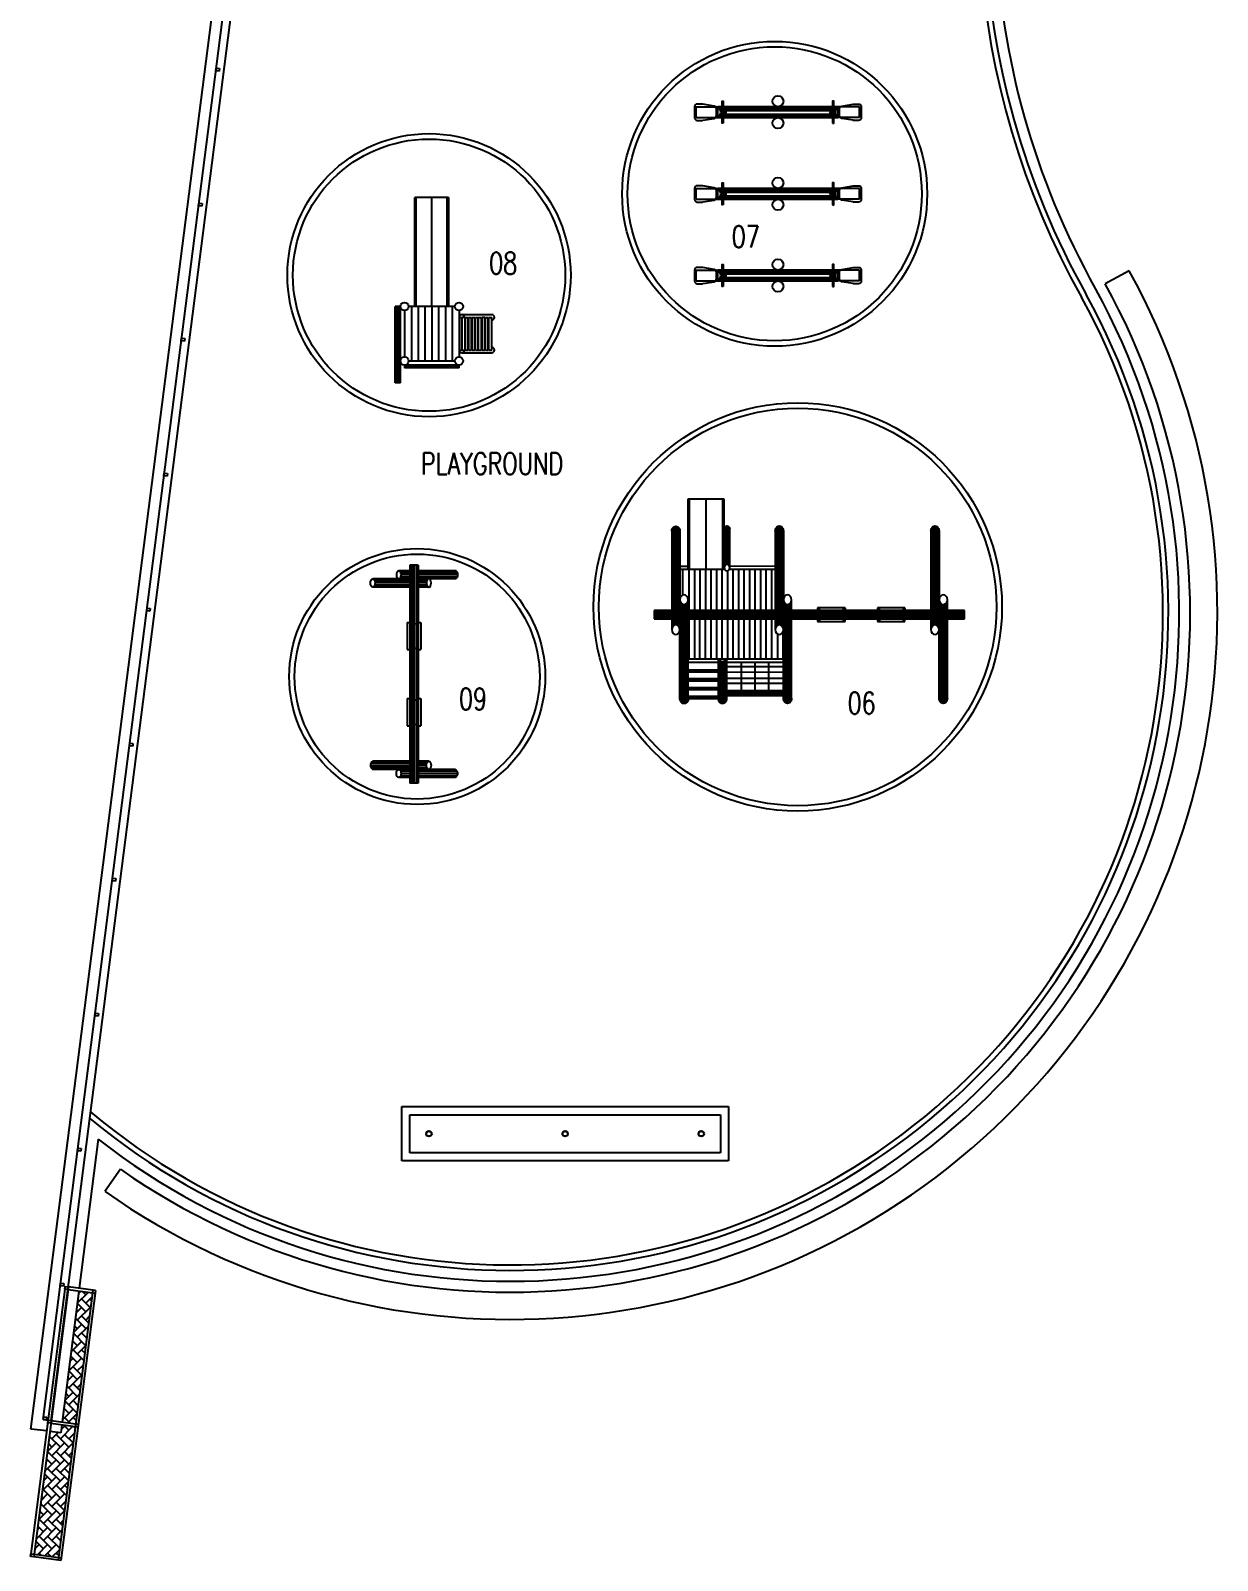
# Model space of a CAD drawing. Header units: inches. Extents: x 462047 to 462370, y 9198028 to 9198209.
# Drawn here: x 462132.43 to 462154.22, y 9198128.26 to 9198156.36 of the extents above; entities that cross this region are included whole.
import ezdxf
from ezdxf.enums import TextEntityAlignment as Align

# ---------------------------------------------------------------- set-up
doc = ezdxf.new("R2010")
doc.units = ezdxf.units.IN
doc.header["$MEASUREMENT"] = 0
doc.layers.add('I-ARQ', color=8, linetype='Continuous')
doc.layers.add('I-NORMO_ARQ', color=8, linetype='Continuous')
doc.styles.add('ROMANS', font='romans.shx', dxfattribs={"width": 0.75, "height": 0.1})

# ---------------------------------------------------------------- blocks, each defined once
blk = doc.blocks.new('MARACANAÚ')
at = {"layer": 'I-ARQ'}
for p, q in [((543221.229, 9574069.861), (543221.471, 9574069.423)), ((543227.621, 9574066.839), (543227.47, 9574066.839)), ((543227.47, 9574066.839), (543227.47, 9574061.14)), ((543227.48, 9574066.839), (543227.48, 9574061.14)), ((543227.5, 9574066.839), (543227.5, 9574061.14)), ((543227.53, 9574066.839), (543227.53, 9574061.14)), ((543227.561, 9574061.14), (543227.561, 9574066.839)), ((543227.591, 9574061.14), (543227.591, 9574066.839)), ((543227.611, 9574061.14), (543227.611, 9574066.839)), ((543227.621, 9574061.14), (543227.621, 9574066.839)), ((543227.47, 9574066.524), (543227.272, 9574066.524)), ((543227.315, 9574066.514), (543227.47, 9574066.514)), ((543227.343, 9574066.494), (543227.47, 9574066.494)), ((543227.352, 9574066.481), (543227.352, 9574066.482)), ((543227.359, 9574066.464), (543227.47, 9574066.464)), ((543227.359, 9574066.435), (543227.471, 9574066.435)), ((543229.087, 9574066.524), (543227.621, 9574066.524)), ((543227.621, 9574066.514), (543229.133, 9574066.514)), ((543227.621, 9574066.494), (543229.159, 9574066.494)), ((543227.621, 9574066.464), (543229.174, 9574066.464)), ((543227.621, 9574066.434), (543229.174, 9574066.434)), ((543225.917, 9574066.312), (543227.47, 9574066.313)), ((543225.917, 9574066.282), (543227.47, 9574066.283)), ((543225.933, 9574066.342), (543227.47, 9574066.343)), ((543225.934, 9574066.252), (543227.47, 9574066.253)), ((543225.96, 9574066.362), (543227.47, 9574066.363)), ((543225.96, 9574066.232), (543227.47, 9574066.233)), ((543225.999, 9574066.372), (543227.47, 9574066.373)), ((543226.005, 9574066.222), (543227.47, 9574066.223)), ((543227.47, 9574066.374), (543227.272, 9574066.374)), ((543227.317, 9574066.384), (543227.47, 9574066.384)), ((543227.344, 9574066.404), (543227.47, 9574066.404)), ((543227.621, 9574066.404), (543229.157, 9574066.404)), ((543227.621, 9574066.384), (543229.13, 9574066.384)), ((543229.095, 9574066.374), (543227.621, 9574066.374)), ((543227.621, 9574066.373), (543227.82, 9574066.373)), ((543227.621, 9574066.363), (543227.776, 9574066.363)), ((543227.621, 9574066.343), (543227.749, 9574066.343)), ((543227.621, 9574066.313), (543227.733, 9574066.313)), ((543227.621, 9574066.283), (543227.733, 9574066.283)), ((543227.621, 9574066.253), (543227.749, 9574066.253)), ((543227.621, 9574066.233), (543227.776, 9574066.233)), ((543227.621, 9574066.223), (543227.82, 9574066.223)), ((543227.419, 9574065.746), (543227.47, 9574065.746)), ((543227.419, 9574065.746), (543227.419, 9574065.241)), ((543227.437, 9574065.735), (543227.47, 9574065.735)), ((543227.437, 9574065.71), (543227.437, 9574065.735)), ((543227.437, 9574065.71), (543227.47, 9574065.71)), ((543227.672, 9574065.746), (543227.621, 9574065.746)), ((543227.621, 9574065.735), (543227.654, 9574065.735)), ((543227.621, 9574065.71), (543227.654, 9574065.71)), ((543227.654, 9574065.71), (543227.654, 9574065.735)), ((543227.672, 9574065.241), (543227.672, 9574065.746)), ((543227.419, 9574065.241), (543227.47, 9574065.241)), ((543227.47, 9574065.276), (543227.437, 9574065.276)), ((543227.437, 9574065.276), (543227.437, 9574065.251)), ((543227.47, 9574065.251), (543227.437, 9574065.251)), ((543227.621, 9574065.276), (543227.654, 9574065.276)), ((543227.621, 9574065.251), (543227.654, 9574065.251)), ((543227.621, 9574065.241), (543227.672, 9574065.241)), ((543227.654, 9574065.276), (543227.654, 9574065.251)), ((543218.216, 9574064.913), (543218.216, 9574064.559)), ((543218.416, 9574064.913), (543218.216, 9574064.913)), ((543218.416, 9574064.913), (543218.416, 9574064.559)), ((543219.716, 9574064.913), (543219.716, 9574064.559)), ((543219.916, 9574064.913), (543219.716, 9574064.913)), ((543219.916, 9574064.913), (543219.916, 9574064.559)), ((543221.216, 9574064.913), (543221.216, 9574064.559)), ((543221.416, 9574064.913), (543221.216, 9574064.913)), ((543221.416, 9574064.913), (543221.416, 9574064.559)), ((543218.216, 9574064.559), (543218.216, 9574064.512)), ((543218.416, 9574064.513), (543218.216, 9574064.513)), ((543218.216, 9574064.513), (543218.216, 9574064.437)), ((543218.221, 9574064.437), (543218.221, 9574064.507)), ((543218.229, 9574064.437), (543218.229, 9574064.499)), ((543218.247, 9574064.437), (543218.247, 9574064.484)), ((543218.282, 9574064.437), (543218.282, 9574064.467)), ((543218.35, 9574064.437), (543218.35, 9574064.467)), ((543218.385, 9574064.437), (543218.385, 9574064.484)), ((543218.404, 9574064.437), (543218.404, 9574064.499)), ((543218.412, 9574064.437), (543218.412, 9574064.507)), ((543218.416, 9574064.559), (543218.416, 9574064.512)), ((543218.416, 9574064.437), (543218.416, 9574064.513)), ((543219.716, 9574064.559), (543219.716, 9574064.512)), ((543219.916, 9574064.513), (543219.716, 9574064.513)), ((543219.716, 9574064.513), (543219.716, 9574064.437)), ((543219.721, 9574064.437), (543219.721, 9574064.507)), ((543219.729, 9574064.437), (543219.729, 9574064.499)), ((543219.747, 9574064.437), (543219.747, 9574064.484)), ((543219.782, 9574064.437), (543219.782, 9574064.467)), ((543219.85, 9574064.437), (543219.85, 9574064.467)), ((543219.885, 9574064.437), (543219.885, 9574064.484)), ((543219.904, 9574064.437), (543219.904, 9574064.499)), ((543219.912, 9574064.437), (543219.912, 9574064.507)), ((543219.916, 9574064.559), (543219.916, 9574064.512)), ((543219.916, 9574064.437), (543219.916, 9574064.513)), ((543221.216, 9574064.559), (543221.216, 9574064.512)), ((543221.416, 9574064.513), (543221.216, 9574064.513)), ((543221.216, 9574064.513), (543221.216, 9574064.437)), ((543221.221, 9574064.437), (543221.221, 9574064.507)), ((543221.229, 9574064.437), (543221.229, 9574064.499)), ((543221.247, 9574064.437), (543221.247, 9574064.484)), ((543221.282, 9574064.437), (543221.282, 9574064.467)), ((543221.35, 9574064.437), (543221.35, 9574064.467)), ((543221.385, 9574064.437), (543221.385, 9574064.484)), ((543221.404, 9574064.437), (543221.404, 9574064.499)), ((543221.412, 9574064.437), (543221.412, 9574064.507)), ((543221.416, 9574064.559), (543221.416, 9574064.512)), ((543221.416, 9574064.437), (543221.416, 9574064.513)), ((543227.419, 9574064.646), (543227.47, 9574064.646)), ((543227.419, 9574064.646), (543227.419, 9574064.141)), ((543227.437, 9574064.635), (543227.47, 9574064.635)), ((543227.437, 9574064.61), (543227.437, 9574064.635)), ((543227.437, 9574064.61), (543227.47, 9574064.61)), ((543227.672, 9574064.646), (543227.621, 9574064.646)), ((543227.621, 9574064.635), (543227.654, 9574064.635)), ((543227.621, 9574064.61), (543227.654, 9574064.61)), ((543227.654, 9574064.61), (543227.654, 9574064.635)), ((543227.672, 9574064.141), (543227.672, 9574064.646)), ((543218.216, 9574064.417), (543218.216, 9574062.408)), ((543218.221, 9574062.408), (543218.221, 9574064.417)), ((543218.229, 9574062.408), (543218.229, 9574064.417)), ((543218.247, 9574062.408), (543218.247, 9574064.417)), ((543218.282, 9574062.408), (543218.282, 9574064.417)), ((543218.35, 9574062.408), (543218.35, 9574064.417)), ((543218.385, 9574062.408), (543218.385, 9574064.417)), ((543218.404, 9574062.408), (543218.404, 9574064.417)), ((543218.412, 9574062.408), (543218.412, 9574064.417)), ((543218.416, 9574062.408), (543218.416, 9574064.417)), ((543219.716, 9574064.417), (543219.716, 9574062.408)), ((543219.721, 9574062.408), (543219.721, 9574064.417)), ((543219.729, 9574062.408), (543219.729, 9574064.417)), ((543219.747, 9574062.408), (543219.747, 9574064.417)), ((543219.782, 9574062.408), (543219.782, 9574064.417)), ((543219.85, 9574062.408), (543219.85, 9574064.417)), ((543219.885, 9574062.408), (543219.885, 9574064.417)), ((543219.904, 9574062.408), (543219.904, 9574064.417)), ((543219.912, 9574062.408), (543219.912, 9574064.417)), ((543219.916, 9574062.408), (543219.916, 9574064.417)), ((543221.216, 9574064.417), (543221.216, 9574062.408)), ((543221.221, 9574062.408), (543221.221, 9574064.417)), ((543221.229, 9574062.408), (543221.229, 9574064.417)), ((543221.247, 9574062.408), (543221.247, 9574064.417)), ((543221.282, 9574062.408), (543221.282, 9574064.417)), ((543221.35, 9574062.408), (543221.35, 9574064.417)), ((543221.385, 9574062.408), (543221.385, 9574064.417)), ((543221.404, 9574062.408), (543221.404, 9574064.417)), ((543221.412, 9574062.408), (543221.412, 9574064.417)), ((543221.416, 9574062.408), (543221.416, 9574064.417)), ((543227.47, 9574064.176), (543227.437, 9574064.176)), ((543227.437, 9574064.176), (543227.437, 9574064.151)), ((543227.621, 9574064.176), (543227.654, 9574064.176)), ((543227.654, 9574064.176), (543227.654, 9574064.151)), ((543227.419, 9574064.141), (543227.47, 9574064.141)), ((543227.47, 9574064.151), (543227.437, 9574064.151)), ((543227.621, 9574064.151), (543227.654, 9574064.151)), ((543227.621, 9574064.141), (543227.672, 9574064.141)), ((543227.47, 9574063.664), (543227.273, 9574063.664)), ((543227.317, 9574063.654), (543227.47, 9574063.654)), ((543227.344, 9574063.634), (543227.47, 9574063.634)), ((543227.36, 9574063.604), (543227.47, 9574063.604)), ((543229.087, 9574063.664), (543227.621, 9574063.664)), ((543227.621, 9574063.654), (543229.132, 9574063.654)), ((543227.621, 9574063.634), (543229.159, 9574063.634)), ((543227.621, 9574063.604), (543229.174, 9574063.604)), ((543225.917, 9574063.453), (543227.47, 9574063.454)), ((543225.917, 9574063.424), (543227.47, 9574063.424)), ((543225.933, 9574063.483), (543227.47, 9574063.484)), ((543225.934, 9574063.394), (543227.47, 9574063.394)), ((543225.96, 9574063.503), (543227.47, 9574063.504)), ((543225.96, 9574063.374), (543227.47, 9574063.374)), ((543225.999, 9574063.513), (543227.47, 9574063.514)), ((543226.005, 9574063.364), (543227.47, 9574063.364)), ((543226.657, 9574063.364), (543226.658, 9574062.528)), ((543226.715, 9574063.364), (543226.716, 9574062.519)), ((543227.47, 9574063.514), (543227.272, 9574063.514)), ((543227.317, 9574063.524), (543227.47, 9574063.524)), ((543227.344, 9574063.544), (543227.47, 9574063.544)), ((543227.36, 9574063.574), (543227.47, 9574063.574)), ((543227.621, 9574063.574), (543229.174, 9574063.574)), ((543227.621, 9574063.544), (543229.157, 9574063.544)), ((543227.621, 9574063.524), (543229.13, 9574063.524)), ((543227.621, 9574063.514), (543227.82, 9574063.514)), ((543229.095, 9574063.514), (543227.621, 9574063.514)), ((543227.621, 9574063.504), (543227.771, 9574063.504)), ((543227.621, 9574063.484), (543227.745, 9574063.484)), ((543227.621, 9574063.454), (543227.728, 9574063.454)), ((543227.621, 9574063.424), (543227.729, 9574063.424)), ((543227.621, 9574063.394), (543227.745, 9574063.394)), ((543227.621, 9574063.374), (543227.771, 9574063.374)), ((543227.621, 9574063.364), (543227.824, 9574063.364)), ((543227.621, 9574063.364), (543227.82, 9574063.364)), ((543227.863, 9574063.505), (543228.363, 9574063.505)), ((543227.899, 9574063.404), (543228.363, 9574063.404)), ((543228.363, 9574063.514), (543228.364, 9574061.765)), ((543228.421, 9574063.515), (543228.422, 9574062.47)), ((543228.502, 9574063.514), (543228.503, 9574062.47)), ((543228.604, 9574063.514), (543228.605, 9574062.47)), ((543228.72, 9574063.516), (543228.72, 9574062.471)), ((543228.811, 9574063.516), (543228.812, 9574062.471)), ((543228.936, 9574062.47), (543228.936, 9574063.514)), ((543228.946, 9574062.47), (543228.946, 9574063.514)), ((543228.966, 9574062.47), (543228.966, 9574063.514)), ((543228.985, 9574063.514), (543228.985, 9574062.47)), ((543229.006, 9574063.514), (543229.006, 9574062.47)), ((543229.026, 9574063.514), (543229.026, 9574062.47)), ((543229.036, 9574063.514), (543229.036, 9574062.47)), ((543226.716, 9574063.293), (543227.471, 9574063.293)), ((543226.716, 9574063.192), (543227.471, 9574063.192)), ((543226.716, 9574063.091), (543227.471, 9574063.091)), ((543227.622, 9574063.293), (543228.364, 9574063.293)), ((543227.622, 9574063.192), (543228.364, 9574063.192)), ((543227.622, 9574063.091), (543228.364, 9574063.091)), ((543228.426, 9574063.243), (543228.94, 9574063.243)), ((543226.716, 9574062.99), (543227.471, 9574062.99)), ((543226.716, 9574062.889), (543227.471, 9574062.889)), ((543226.716, 9574062.788), (543227.471, 9574062.788)), ((543227.622, 9574062.99), (543228.364, 9574062.99)), ((543227.622, 9574062.889), (543228.364, 9574062.889)), ((543227.622, 9574062.788), (543228.364, 9574062.788)), ((543228.422, 9574062.987), (543228.936, 9574062.987)), ((543226.625, 9574062.493), (543225.918, 9574062.493)), ((543226.639, 9574062.513), (543225.933, 9574062.513)), ((543226.655, 9574062.523), (543225.949, 9574062.523)), ((543226.68, 9574062.528), (543225.975, 9574062.528)), ((543226.716, 9574062.687), (543227.471, 9574062.687)), ((543226.716, 9574062.586), (543227.471, 9574062.586)), ((543226.74, 9574062.486), (543227.471, 9574062.485)), ((543227.622, 9574062.687), (543228.364, 9574062.687)), ((543227.622, 9574062.586), (543228.364, 9574062.586)), ((543227.622, 9574062.485), (543228.364, 9574062.485)), ((543228.42, 9574062.736), (543228.934, 9574062.736)), ((543236.58, 9574056.506), (543236.58, 9574062.506)), ((543236.58, 9574062.506), (543237.58, 9574062.506)), ((543237.58, 9574062.506), (543237.58, 9574056.506)), ((543218.216, 9574062.388), (543218.216, 9574062.313)), ((543218.216, 9574062.267), (543218.216, 9574062.313)), ((543218.416, 9574062.313), (543218.216, 9574062.313)), ((543218.216, 9574061.913), (543218.216, 9574062.267)), ((543218.221, 9574062.319), (543218.221, 9574062.388)), ((543218.229, 9574062.327), (543218.229, 9574062.388)), ((543218.247, 9574062.342), (543218.247, 9574062.388)), ((543218.282, 9574062.358), (543218.282, 9574062.388)), ((543218.35, 9574062.358), (543218.35, 9574062.388)), ((543218.385, 9574062.342), (543218.385, 9574062.388)), ((543218.404, 9574062.327), (543218.404, 9574062.388)), ((543218.412, 9574062.319), (543218.412, 9574062.388)), ((543218.416, 9574062.313), (543218.416, 9574062.388)), ((543218.416, 9574062.267), (543218.416, 9574062.313)), ((543218.416, 9574061.913), (543218.416, 9574062.267)), ((543219.716, 9574062.388), (543219.716, 9574062.313)), ((543219.716, 9574062.267), (543219.716, 9574062.313)), ((543219.916, 9574062.313), (543219.716, 9574062.313)), ((543219.716, 9574061.913), (543219.716, 9574062.267)), ((543219.721, 9574062.319), (543219.721, 9574062.388)), ((543219.729, 9574062.327), (543219.729, 9574062.388)), ((543219.747, 9574062.342), (543219.747, 9574062.388)), ((543219.782, 9574062.358), (543219.782, 9574062.388)), ((543219.85, 9574062.358), (543219.85, 9574062.388)), ((543219.885, 9574062.342), (543219.885, 9574062.388)), ((543219.904, 9574062.327), (543219.904, 9574062.388)), ((543219.912, 9574062.319), (543219.912, 9574062.388)), ((543219.916, 9574062.313), (543219.916, 9574062.388)), ((543219.916, 9574062.267), (543219.916, 9574062.313)), ((543219.916, 9574061.913), (543219.916, 9574062.267)), ((543221.216, 9574062.388), (543221.216, 9574062.313)), ((543221.216, 9574062.267), (543221.216, 9574062.313)), ((543221.416, 9574062.313), (543221.216, 9574062.313)), ((543221.216, 9574061.913), (543221.216, 9574062.267)), ((543221.221, 9574062.319), (543221.221, 9574062.388)), ((543221.229, 9574062.327), (543221.229, 9574062.388)), ((543221.247, 9574062.342), (543221.247, 9574062.388)), ((543221.282, 9574062.358), (543221.282, 9574062.388)), ((543221.35, 9574062.358), (543221.35, 9574062.388)), ((543221.385, 9574062.342), (543221.385, 9574062.388)), ((543221.404, 9574062.327), (543221.404, 9574062.388)), ((543221.412, 9574062.319), (543221.412, 9574062.388)), ((543221.416, 9574062.313), (543221.416, 9574062.388)), ((543221.416, 9574062.267), (543221.416, 9574062.313)), ((543221.416, 9574061.913), (543221.416, 9574062.267)), ((543225.416, 9574061.764), (543225.416, 9574062.42)), ((543225.416, 9574062.42), (543226.716, 9574062.42)), ((543225.416, 9574062.395), (543226.716, 9574062.395)), ((543225.918, 9574062.463), (543226.625, 9574062.463)), ((543225.933, 9574062.443), (543226.639, 9574062.443)), ((543225.949, 9574062.433), (543226.656, 9574062.433)), ((543225.975, 9574062.428), (543226.683, 9574062.428)), ((543226.626, 9574062.395), (543226.626, 9574062.42)), ((543226.658, 9574062.42), (543226.658, 9574062.428)), ((543226.716, 9574062.437), (543226.716, 9574061.764)), ((543226.716, 9574062.384), (543227.471, 9574062.384)), ((543226.716, 9574062.283), (543227.471, 9574062.283)), ((543227.622, 9574062.384), (543228.364, 9574062.384)), ((543227.622, 9574062.283), (543228.364, 9574062.283)), ((543228.364, 9574062.47), (543229.088, 9574062.469)), ((543228.364, 9574062.459), (543229.138, 9574062.459)), ((543228.364, 9574062.329), (543228.557, 9574062.329)), ((543228.364, 9574062.319), (543228.557, 9574062.319)), ((543228.389, 9574062.439), (543229.162, 9574062.44)), ((543228.389, 9574062.349), (543228.557, 9574062.349)), ((543228.404, 9574062.409), (543229.177, 9574062.41)), ((543228.404, 9574062.379), (543228.557, 9574062.379)), ((543228.422, 9574062.319), (543228.422, 9574061.765)), ((543228.557, 9574062.409), (543228.603, 9574062.409)), ((543228.557, 9574061.683), (543228.557, 9574062.409)), ((543228.562, 9574061.683), (543228.562, 9574062.409)), ((543228.572, 9574061.683), (543228.572, 9574062.409)), ((543228.588, 9574062.409), (543228.588, 9574061.683)), ((543228.598, 9574062.409), (543228.598, 9574061.683)), ((543228.603, 9574062.409), (543228.603, 9574061.683)), ((543228.603, 9574062.379), (543228.719, 9574062.379)), ((543228.603, 9574062.349), (543228.719, 9574062.349)), ((543228.603, 9574062.329), (543228.719, 9574062.329)), ((543228.603, 9574062.319), (543228.719, 9574062.319)), ((543228.719, 9574062.409), (543228.766, 9574062.409)), ((543228.719, 9574061.683), (543228.719, 9574062.409)), ((543228.724, 9574061.683), (543228.724, 9574062.409)), ((543228.734, 9574061.683), (543228.734, 9574062.409)), ((543228.751, 9574062.409), (543228.751, 9574061.683)), ((543228.761, 9574062.409), (543228.761, 9574061.683)), ((543228.766, 9574062.409), (543228.766, 9574061.683)), ((543228.766, 9574062.379), (543228.882, 9574062.379)), ((543228.766, 9574062.349), (543228.882, 9574062.349)), ((543228.766, 9574062.329), (543228.882, 9574062.329)), ((543228.766, 9574062.319), (543228.882, 9574062.319)), ((543228.882, 9574062.409), (543228.928, 9574062.409)), ((543228.882, 9574061.683), (543228.882, 9574062.409)), ((543228.887, 9574061.683), (543228.887, 9574062.409)), ((543228.897, 9574061.683), (543228.897, 9574062.409)), ((543228.913, 9574062.409), (543228.913, 9574061.683)), ((543228.923, 9574062.409), (543228.923, 9574061.683)), ((543228.928, 9574062.409), (543228.928, 9574061.683)), ((543228.928, 9574062.379), (543229.045, 9574062.379)), ((543228.928, 9574062.349), (543229.045, 9574062.349)), ((543228.928, 9574062.329), (543229.045, 9574062.329)), ((543228.928, 9574062.319), (543229.045, 9574062.319)), ((543229.045, 9574061.683), (543229.045, 9574062.409)), ((543229.045, 9574062.409), (543229.091, 9574062.409)), ((543229.05, 9574061.683), (543229.05, 9574062.409)), ((543229.06, 9574061.683), (543229.06, 9574062.409)), ((543229.076, 9574062.409), (543229.076, 9574061.683)), ((543229.086, 9574062.409), (543229.086, 9574061.683)), ((543229.091, 9574062.409), (543229.091, 9574061.683)), ((543229.091, 9574062.379), (543229.173, 9574062.379)), ((543229.091, 9574062.349), (543229.158, 9574062.349)), ((543229.091, 9574062.329), (543229.133, 9574062.329)), ((543229.091, 9574062.319), (543229.095, 9574062.319)), ((543236.73, 9574056.656), (543236.73, 9574062.356)), ((543236.73, 9574062.356), (543237.43, 9574062.356)), ((543237.43, 9574062.356), (543237.43, 9574056.656)), ((543218.416, 9574061.913), (543218.216, 9574061.913)), ((543219.916, 9574061.913), (543219.716, 9574061.913)), ((543221.416, 9574061.913), (543221.216, 9574061.913)), ((543225.416, 9574062.092), (543226.716, 9574062.092)), ((543226.716, 9574062.182), (543227.471, 9574062.182)), ((543226.716, 9574062.081), (543227.471, 9574062.081)), ((543226.716, 9574061.981), (543227.471, 9574061.981)), ((543227.622, 9574062.182), (543228.364, 9574062.182)), ((543228.364, 9574062.081), (543227.622, 9574062.081)), ((543228.364, 9574061.981), (543227.622, 9574061.981)), ((543226.716, 9574061.789), (543225.416, 9574061.789)), ((543226.716, 9574061.764), (543225.416, 9574061.764)), ((543226.626, 9574061.789), (543226.626, 9574061.764)), ((543226.658, 9574061.764), (543226.658, 9574061.614)), ((543226.716, 9574061.88), (543227.471, 9574061.88)), ((543226.716, 9574061.779), (543227.471, 9574061.779)), ((543226.716, 9574061.764), (543226.716, 9574061.614)), ((543226.716, 9574061.663), (543227.189, 9574061.663)), ((543227.471, 9574061.764), (543227.273, 9574061.764)), ((543227.317, 9574061.754), (543227.471, 9574061.754)), ((543227.344, 9574061.734), (543227.471, 9574061.734)), ((543227.344, 9574061.644), (543227.471, 9574061.644)), ((543227.36, 9574061.704), (543227.471, 9574061.704)), ((543227.36, 9574061.674), (543227.471, 9574061.674)), ((543227.622, 9574061.88), (543228.364, 9574061.88)), ((543227.622, 9574061.779), (543228.364, 9574061.779)), ((543228.557, 9574061.765), (543227.622, 9574061.764)), ((543227.622, 9574061.754), (543228.557, 9574061.755)), ((543227.622, 9574061.734), (543228.557, 9574061.735)), ((543227.622, 9574061.704), (543228.557, 9574061.705)), ((543227.622, 9574061.675), (543229.176, 9574061.675)), ((543227.622, 9574061.645), (543229.161, 9574061.645)), ((543228.603, 9574061.683), (543228.557, 9574061.683)), ((543228.719, 9574061.765), (543228.603, 9574061.765)), ((543228.603, 9574061.755), (543228.719, 9574061.755)), ((543228.603, 9574061.735), (543228.719, 9574061.735)), ((543228.603, 9574061.705), (543228.719, 9574061.705)), ((543228.766, 9574061.683), (543228.719, 9574061.683)), ((543228.882, 9574061.765), (543228.766, 9574061.765)), ((543228.766, 9574061.755), (543228.882, 9574061.755)), ((543228.766, 9574061.735), (543228.882, 9574061.735)), ((543228.766, 9574061.705), (543228.882, 9574061.705)), ((543228.928, 9574061.683), (543228.882, 9574061.683)), ((543229.045, 9574061.765), (543228.928, 9574061.765)), ((543228.928, 9574061.755), (543229.045, 9574061.755)), ((543228.928, 9574061.735), (543229.045, 9574061.735)), ((543228.928, 9574061.705), (543229.045, 9574061.705)), ((543229.091, 9574061.683), (543229.045, 9574061.683)), ((543229.091, 9574061.755), (543229.138, 9574061.755)), ((543229.091, 9574061.735), (543229.162, 9574061.735)), ((543229.091, 9574061.705), (543229.177, 9574061.705)), ((543225.939, 9574061.554), (543227.47, 9574061.554)), ((543225.939, 9574061.524), (543227.47, 9574061.524)), ((543225.955, 9574061.584), (543227.47, 9574061.584)), ((543225.955, 9574061.494), (543227.47, 9574061.494)), ((543225.982, 9574061.604), (543227.47, 9574061.604)), ((543225.982, 9574061.474), (543227.47, 9574061.474)), ((543226.012, 9574061.614), (543227.471, 9574061.614)), ((543226.012, 9574061.464), (543227.471, 9574061.464)), ((543227.471, 9574061.614), (543227.272, 9574061.614)), ((543227.317, 9574061.624), (543227.471, 9574061.624)), ((543227.622, 9574061.625), (543229.137, 9574061.625)), ((543229.105, 9574061.615), (543227.622, 9574061.614)), ((543227.622, 9574061.614), (543227.821, 9574061.614)), ((543227.622, 9574061.604), (543227.776, 9574061.604)), ((543227.622, 9574061.584), (543227.749, 9574061.584)), ((543227.622, 9574061.554), (543227.733, 9574061.554)), ((543227.622, 9574061.524), (543227.733, 9574061.524)), ((543227.622, 9574061.494), (543227.749, 9574061.494)), ((543227.622, 9574061.474), (543227.776, 9574061.474)), ((543227.622, 9574061.464), (543227.821, 9574061.464)), ((543227.47, 9574061.14), (543227.621, 9574061.14)), ((543222.035, 9574057.608), (543222.035, 9574058.158)), ((543222.685, 9574058.158), (543222.085, 9574058.158)), ((543222.085, 9574058.108), (543222.085, 9574058.158)), ((543222.685, 9574058.108), (543222.085, 9574058.108)), ((543222.685, 9574058.096), (543222.085, 9574058.096)), ((543222.085, 9574058.046), (543222.085, 9574058.096)), ((543222.685, 9574058.046), (543222.085, 9574058.046)), ((543222.685, 9574058.033), (543222.085, 9574058.033)), ((543222.085, 9574058.033), (543222.085, 9574057.983)), ((543222.685, 9574057.983), (543222.085, 9574057.983)), ((543222.135, 9574058.096), (543222.135, 9574058.108)), ((543222.135, 9574058.033), (543222.135, 9574058.046)), ((543222.135, 9574057.968), (543222.135, 9574057.983)), ((543222.635, 9574058.096), (543222.635, 9574058.108)), ((543222.635, 9574058.033), (543222.635, 9574058.046)), ((543222.635, 9574057.968), (543222.635, 9574057.983)), ((543222.685, 9574058.108), (543222.685, 9574058.158)), ((543222.685, 9574058.046), (543222.685, 9574058.096)), ((543222.685, 9574057.998), (543222.685, 9574058.033)), ((543222.685, 9574057.983), (543222.685, 9574057.998)), ((543222.735, 9574057.608), (543222.735, 9574058.158)), ((543222.685, 9574057.968), (543222.085, 9574057.968)), ((543222.085, 9574057.918), (543222.085, 9574057.968)), ((543222.685, 9574057.918), (543222.085, 9574057.918)), ((543222.685, 9574057.908), (543222.085, 9574057.908)), ((543222.085, 9574057.858), (543222.085, 9574057.908)), ((543222.685, 9574057.858), (543222.085, 9574057.858)), ((543222.685, 9574057.848), (543222.085, 9574057.848)), ((543222.085, 9574057.798), (543222.085, 9574057.848)), ((543222.685, 9574057.798), (543222.085, 9574057.798)), ((543222.685, 9574057.788), (543222.085, 9574057.788)), ((543222.085, 9574057.738), (543222.085, 9574057.788)), ((543222.685, 9574057.738), (543222.085, 9574057.738)), ((543222.685, 9574057.728), (543222.085, 9574057.728)), ((543222.085, 9574057.678), (543222.085, 9574057.728)), ((543222.135, 9574057.908), (543222.135, 9574057.918)), ((543222.135, 9574057.848), (543222.135, 9574057.858)), ((543222.135, 9574057.788), (543222.135, 9574057.798)), ((543222.135, 9574057.728), (543222.135, 9574057.738)), ((543222.635, 9574057.908), (543222.635, 9574057.918)), ((543222.635, 9574057.848), (543222.635, 9574057.858)), ((543222.635, 9574057.788), (543222.635, 9574057.798)), ((543222.635, 9574057.728), (543222.635, 9574057.738)), ((543222.685, 9574057.918), (543222.685, 9574057.968)), ((543222.685, 9574057.868), (543222.685, 9574057.908)), ((543222.685, 9574057.858), (543222.685, 9574057.868)), ((543222.685, 9574057.803), (543222.685, 9574057.848)), ((543222.685, 9574057.798), (543222.685, 9574057.803)), ((543222.685, 9574057.738), (543222.685, 9574057.788)), ((543222.685, 9574057.678), (543222.685, 9574057.728)), ((543221.885, 9574057.483), (543221.885, 9574056.633)), ((543221.885, 9574057.433), (543222.885, 9574057.433)), ((543221.96, 9574057.558), (543222.81, 9574057.558)), ((543222.685, 9574057.678), (543222.085, 9574057.678)), ((543222.685, 9574057.668), (543222.085, 9574057.668)), ((543222.085, 9574057.648), (543222.085, 9574057.668)), ((543222.085, 9574057.648), (543222.085, 9574057.618)), ((543222.685, 9574057.618), (543222.085, 9574057.618)), ((543222.685, 9574057.608), (543222.085, 9574057.608)), ((543222.085, 9574057.558), (543222.085, 9574057.608)), ((543222.135, 9574057.668), (543222.135, 9574057.678)), ((543222.635, 9574057.678), (543222.635, 9574057.668)), ((543222.685, 9574057.618), (543222.685, 9574057.668)), ((543222.685, 9574057.558), (543222.685, 9574057.608)), ((543222.885, 9574056.633), (543222.885, 9574057.483)), ((543223.01, 9574057.558), (543222.96, 9574057.558)), ((543222.96, 9574057.558), (543222.96, 9574056.558)), ((543222.964, 9574056.558), (543222.964, 9574057.558)), ((543222.968, 9574056.558), (543222.968, 9574057.558)), ((543222.976, 9574056.558), (543222.976, 9574057.558)), ((543222.985, 9574056.558), (543222.985, 9574057.558)), ((543222.995, 9574056.558), (543222.995, 9574057.558)), ((543223.003, 9574056.558), (543223.003, 9574057.558)), ((543223.007, 9574056.558), (543223.007, 9574057.558)), ((543223.01, 9574057.558), (543223.01, 9574056.558)), ((543226.738, 9574057.493), (543226.738, 9574056.806)), ((543226.743, 9574057.505), (543226.743, 9574056.806)), ((543226.753, 9574057.515), (543226.753, 9574056.806)), ((543226.773, 9574057.525), (543226.773, 9574056.806)), ((543226.809, 9574057.532), (543226.809, 9574056.806)), ((543226.853, 9574057.526), (543226.853, 9574056.806)), ((543226.873, 9574057.516), (543226.873, 9574056.806)), ((543226.883, 9574057.507), (543226.883, 9574056.806)), ((543226.888, 9574057.498), (543226.888, 9574056.806)), ((543230.388, 9574057.488), (543230.388, 9574056.806)), ((543230.393, 9574057.496), (543230.393, 9574056.806)), ((543230.403, 9574057.507), (543230.403, 9574056.806)), ((543230.423, 9574057.522), (543230.423, 9574056.806)), ((543230.465, 9574057.531), (543230.465, 9574056.806)), ((543230.503, 9574057.521), (543230.503, 9574056.806)), ((543230.523, 9574057.507), (543230.523, 9574056.806)), ((543230.533, 9574057.496), (543230.533, 9574056.806)), ((543230.538, 9574057.488), (543230.538, 9574056.806)), ((543219.885, 9574057.358), (543219.885, 9574057.368)), ((543221.885, 9574057.368), (543219.885, 9574057.368)), ((543219.885, 9574057.358), (543219.885, 9574056.758)), ((543221.885, 9574057.343), (543219.885, 9574057.343)), ((543221.885, 9574057.308), (543222.885, 9574057.308)), ((543221.885, 9574057.183), (543222.885, 9574057.183)), ((543221.885, 9574057.058), (543219.885, 9574057.058)), ((543221.885, 9574057.058), (543222.885, 9574057.058)), ((543221.885, 9574056.933), (543222.885, 9574056.933)), ((543226.893, 9574056.988), (543226.893, 9574056.806)), ((543226.903, 9574056.978), (543226.903, 9574056.806)), ((543226.923, 9574056.967), (543226.923, 9574056.806)), ((543226.962, 9574056.96), (543226.962, 9574056.806)), ((543227.003, 9574056.967), (543227.003, 9574056.806)), ((543227.023, 9574056.977), (543227.023, 9574056.806)), ((543227.033, 9574056.988), (543227.033, 9574056.806)), ((543227.038, 9574057.006), (543227.038, 9574056.806)), ((543227.688, 9574056.806), (543227.688, 9574056.856)), ((543227.688, 9574056.856), (543228.188, 9574056.856)), ((543228.188, 9574056.806), (543228.188, 9574056.856)), ((543229.088, 9574056.806), (543229.088, 9574056.856)), ((543229.088, 9574056.856), (543229.588, 9574056.856)), ((543229.588, 9574056.806), (543229.588, 9574056.856)), ((543230.238, 9574057.003), (543230.238, 9574056.806)), ((543230.243, 9574056.988), (543230.243, 9574056.806)), ((543230.253, 9574056.978), (543230.253, 9574056.806)), ((543230.273, 9574056.967), (543230.273, 9574056.806)), ((543230.311, 9574056.96), (543230.311, 9574056.806)), ((543230.353, 9574056.967), (543230.353, 9574056.806)), ((543230.373, 9574056.978), (543230.373, 9574056.806)), ((543230.383, 9574056.988), (543230.383, 9574056.806)), ((543221.885, 9574056.773), (543219.885, 9574056.773)), ((543219.885, 9574056.758), (543219.885, 9574056.748)), ((543221.885, 9574056.748), (543219.885, 9574056.748)), ((543221.885, 9574056.808), (543222.885, 9574056.808)), ((543221.885, 9574056.683), (543222.885, 9574056.683)), ((543226.638, 9574056.806), (543226.638, 9574056.656)), ((543226.638, 9574056.806), (543230.638, 9574056.806)), ((543226.638, 9574056.801), (543230.638, 9574056.801)), ((543226.638, 9574056.791), (543230.638, 9574056.791)), ((543226.638, 9574056.771), (543230.638, 9574056.771)), ((543226.638, 9574056.727), (543230.638, 9574056.727)), ((543226.638, 9574056.691), (543230.638, 9574056.691)), ((543226.638, 9574056.671), (543230.638, 9574056.671)), ((543226.638, 9574056.661), (543230.638, 9574056.661)), ((543226.638, 9574056.656), (543230.638, 9574056.656)), ((543226.738, 9574056.656), (543226.738, 9574056.451)), ((543226.743, 9574056.656), (543226.743, 9574056.466)), ((543226.753, 9574056.656), (543226.753, 9574056.476)), ((543226.773, 9574056.656), (543226.773, 9574056.487)), ((543226.81, 9574056.656), (543226.81, 9574056.493)), ((543226.852, 9574056.656), (543226.852, 9574056.487)), ((543226.872, 9574056.656), (543226.872, 9574056.477)), ((543226.882, 9574056.656), (543226.882, 9574056.467)), ((543226.888, 9574056.656), (543226.888, 9574055.977)), ((543226.893, 9574056.656), (543226.893, 9574055.989)), ((543226.903, 9574056.656), (543226.903, 9574055.999)), ((543226.923, 9574056.656), (543226.923, 9574056.01)), ((543226.958, 9574056.656), (543226.958, 9574056.017)), ((543227.003, 9574056.656), (543227.003, 9574056.011)), ((543227.023, 9574056.656), (543227.023, 9574056)), ((543227.033, 9574056.656), (543227.033, 9574055.99)), ((543227.038, 9574056.656), (543227.038, 9574055.975)), ((543227.688, 9574056.606), (543227.688, 9574056.656)), ((543227.688, 9574056.606), (543228.188, 9574056.606)), ((543228.188, 9574056.606), (543228.188, 9574056.656)), ((543229.088, 9574056.606), (543229.088, 9574056.656)), ((543229.088, 9574056.606), (543229.588, 9574056.606)), ((543229.588, 9574056.606), (543229.588, 9574056.656)), ((543230.238, 9574056.656), (543230.238, 9574055.974)), ((543230.243, 9574056.656), (543230.243, 9574055.967)), ((543230.253, 9574056.656), (543230.253, 9574055.956)), ((543230.273, 9574056.656), (543230.273, 9574055.941)), ((543230.315, 9574056.656), (543230.315, 9574055.931)), ((543230.353, 9574056.656), (543230.353, 9574055.941)), ((543230.373, 9574056.656), (543230.373, 9574055.955)), ((543230.383, 9574056.656), (543230.383, 9574055.967)), ((543230.388, 9574056.656), (543230.388, 9574055.974)), ((543230.393, 9574056.656), (543230.393, 9574056.466)), ((543230.403, 9574056.656), (543230.403, 9574056.476)), ((543230.423, 9574056.656), (543230.423, 9574056.487)), ((543230.464, 9574056.656), (543230.464, 9574056.493)), ((543230.503, 9574056.656), (543230.503, 9574056.487)), ((543230.523, 9574056.656), (543230.523, 9574056.476)), ((543230.533, 9574056.656), (543230.533, 9574056.466)), ((543230.538, 9574056.656), (543230.538, 9574056.451)), ((543230.638, 9574056.806), (543230.638, 9574056.656)), ((543237.43, 9574056.656), (543236.73, 9574056.656)), ((543221.885, 9574056.483), (543221.885, 9574056.383)), ((543223.285, 9574056.483), (543221.885, 9574056.483)), ((543223.285, 9574056.479), (543221.885, 9574056.479)), ((543223.285, 9574056.473), (543221.885, 9574056.473)), ((543223.285, 9574056.466), (543221.885, 9574056.466)), ((543223.285, 9574056.458), (543221.885, 9574056.458)), ((543223.285, 9574056.449), (543221.885, 9574056.449)), ((543223.285, 9574056.433), (543221.885, 9574056.433)), ((543223.285, 9574056.418), (543221.885, 9574056.418)), ((543223.285, 9574056.409), (543221.885, 9574056.409)), ((543223.285, 9574056.401), (543221.885, 9574056.401)), ((543223.285, 9574056.394), (543221.885, 9574056.394)), ((543223.285, 9574056.388), (543221.885, 9574056.388)), ((543223.285, 9574056.383), (543221.885, 9574056.383)), ((543221.96, 9574056.558), (543222.81, 9574056.558)), ((543222.96, 9574056.558), (543223.01, 9574056.558)), ((543223.285, 9574056.483), (543223.285, 9574056.383)), ((543230.464, 9574056.408), (543230.464, 9574056.408)), ((543237.58, 9574056.506), (543236.58, 9574056.506)), ((543242.349, 9574050.072), (543208.37, 9574054.42)), ((543242.503, 9574049.699), (543208.325, 9574054.073)), ((543242.33, 9574049.923), (543208.35, 9574054.271)), ((543217.507, 9574053.099), (543217.515, 9574053.159)), ((543217.557, 9574053.093), (543217.507, 9574053.099)), ((543217.515, 9574053.159), (543217.564, 9574053.153)), ((543217.564, 9574053.153), (543217.557, 9574053.093)), ((543219.987, 9574052.782), (543219.994, 9574052.842)), ((543220.036, 9574052.776), (543219.987, 9574052.782)), ((543219.994, 9574052.842), (543220.044, 9574052.835)), ((543220.044, 9574052.835), (543220.036, 9574052.776)), ((543222.467, 9574052.465), (543222.474, 9574052.524)), ((543222.516, 9574052.458), (543222.467, 9574052.465)), ((543222.474, 9574052.524), (543222.524, 9574052.518)), ((543222.524, 9574052.518), (543222.516, 9574052.458)), ((543224.946, 9574052.147), (543224.954, 9574052.207)), ((543224.996, 9574052.141), (543224.946, 9574052.147)), ((543224.954, 9574052.207), (543225.004, 9574052.201)), ((543225.004, 9574052.201), (543224.996, 9574052.141)), ((543227.426, 9574051.83), (543227.434, 9574051.89)), ((543227.476, 9574051.824), (543227.426, 9574051.83)), ((543227.434, 9574051.89), (543227.483, 9574051.883)), ((543227.483, 9574051.883), (543227.476, 9574051.824)), ((543229.906, 9574051.513), (543229.914, 9574051.572)), ((543229.914, 9574051.572), (543229.963, 9574051.566)), ((543229.963, 9574051.566), (543229.956, 9574051.506)), ((543229.956, 9574051.506), (543229.906, 9574051.513)), ((543232.386, 9574051.196), (543232.393, 9574051.255)), ((543232.393, 9574051.255), (543232.443, 9574051.249)), ((543232.443, 9574051.249), (543232.435, 9574051.189)), ((543237.733, 9574051.345), (543238.143, 9574051.058)), ((543232.435, 9574051.189), (543232.386, 9574051.196)), ((543234.865, 9574050.878), (543234.873, 9574050.938)), ((543234.915, 9574050.872), (543234.865, 9574050.878)), ((543234.873, 9574050.938), (543234.923, 9574050.931)), ((543234.923, 9574050.931), (543234.915, 9574050.872)), ((543237.181, 9574050.935), (543239.919, 9574050.584)), ((543239.957, 9574050.882), (543239.894, 9574050.386)), ((543239.943, 9574050.38), (543240.007, 9574050.876)), ((543239.951, 9574050.832), (543244.91, 9574050.198)), ((543239.957, 9574050.882), (543244.917, 9574050.247)), ((543239.977, 9574050.645), (543240.037, 9574050.705)), ((543240.193, 9574050.55), (543239.991, 9574050.752)), ((543240, 9574050.824), (543240.002, 9574050.826)), ((543240.193, 9574050.705), (543240.082, 9574050.816)), ((543240.115, 9574050.783), (543240.14, 9574050.808)), ((543240.115, 9574050.627), (543240.278, 9574050.791)), ((543240.192, 9574050.549), (543240.348, 9574050.705)), ((543240.504, 9574050.55), (543240.27, 9574050.783)), ((543240.426, 9574050.627), (543240.554, 9574050.755)), ((543240.504, 9574050.705), (543240.439, 9574050.77)), ((543240.468, 9574050.514), (543240.659, 9574050.705)), ((543240.815, 9574050.55), (543240.618, 9574050.747)), ((543240.737, 9574050.627), (543240.83, 9574050.72)), ((543240.744, 9574050.479), (543240.968, 9574050.702)), ((543240.815, 9574050.705), (543240.796, 9574050.724)), ((543241.126, 9574050.55), (543240.974, 9574050.701)), ((543241.048, 9574050.627), (543241.105, 9574050.685)), ((543237.345, 9574050.561), (543237.353, 9574050.62)), ((543237.395, 9574050.555), (543237.345, 9574050.561)), ((543237.353, 9574050.62), (543237.402, 9574050.614)), ((543237.402, 9574050.614), (543237.395, 9574050.555)), ((543239.969, 9574050.578), (543242.374, 9574050.27)), ((543240.015, 9574050.572), (543239.973, 9574050.614)), ((543240.371, 9574050.527), (543240.27, 9574050.627)), ((543240.33, 9574050.532), (543240.348, 9574050.55)), ((543240.728, 9574050.481), (543240.582, 9574050.627)), ((543240.606, 9574050.497), (543240.659, 9574050.55)), ((543240.882, 9574050.461), (543240.971, 9574050.55)), ((543241.085, 9574050.435), (543240.893, 9574050.627)), ((543240.907, 9574050.458), (543240.893, 9574050.472)), ((543241.048, 9574050.472), (543241.243, 9574050.667)), ((543241.158, 9574050.426), (543241.282, 9574050.55)), ((543241.437, 9574050.394), (543241.204, 9574050.627)), ((543241.263, 9574050.412), (543241.204, 9574050.472)), ((543241.437, 9574050.55), (543241.331, 9574050.656)), ((543241.359, 9574050.627), (543241.381, 9574050.649)), ((543241.359, 9574050.472), (543241.519, 9574050.632)), ((543241.434, 9574050.391), (543241.593, 9574050.55)), ((543241.748, 9574050.394), (543241.515, 9574050.627)), ((543241.62, 9574050.367), (543241.515, 9574050.472)), ((543241.572, 9574050.373), (543241.593, 9574050.394)), ((543241.671, 9574050.472), (543241.795, 9574050.596)), ((543241.748, 9574050.55), (543241.688, 9574050.61)), ((543241.71, 9574050.355), (543241.904, 9574050.55)), ((543241.977, 9574050.321), (543241.826, 9574050.472)), ((543241.847, 9574050.338), (543241.904, 9574050.394)), ((543242.059, 9574050.394), (543241.866, 9574050.587)), ((543241.982, 9574050.472), (543242.071, 9574050.561)), ((543241.985, 9574050.32), (543242.209, 9574050.543)), ((543242.059, 9574050.55), (543242.045, 9574050.565)), ((543242.123, 9574050.302), (543242.215, 9574050.394)), ((543242.334, 9574050.275), (543242.137, 9574050.472)), ((543242.371, 9574050.394), (543242.223, 9574050.542)), ((543242.293, 9574050.472), (543242.347, 9574050.526)), ((543242.293, 9574050.316), (543242.393, 9574050.416)), ((543242.349, 9574050.072), (543242.412, 9574050.565)), ((543242.398, 9574050.066), (543242.462, 9574050.562)), ((543242.428, 9574050.296), (543242.526, 9574050.394)), ((543242.682, 9574050.239), (543242.45, 9574050.47)), ((543242.451, 9574050.474), (543242.485, 9574050.508)), ((543242.682, 9574050.394), (543242.58, 9574050.496)), ((543242.604, 9574050.472), (543242.623, 9574050.491)), ((543242.604, 9574050.316), (543242.76, 9574050.473)), ((543242.604, 9574050.161), (543242.837, 9574050.394)), ((543242.993, 9574050.239), (543242.759, 9574050.472)), ((543242.915, 9574050.316), (543243.036, 9574050.438)), ((543242.915, 9574050.161), (543243.148, 9574050.394)), ((543242.993, 9574050.394), (543242.937, 9574050.45)), ((543243.304, 9574050.239), (543243.115, 9574050.428)), ((543243.226, 9574050.316), (543243.312, 9574050.402)), ((543243.304, 9574050.394), (543243.293, 9574050.405)), ((543239.825, 9574050.244), (543239.833, 9574050.303)), ((543239.875, 9574050.237), (543239.825, 9574050.244)), ((543239.833, 9574050.303), (543239.882, 9574050.297)), ((543239.882, 9574050.297), (543239.875, 9574050.237)), ((543239.886, 9574050.327), (543244.846, 9574049.692)), ((543239.894, 9574050.386), (543244.853, 9574049.751)), ((543242.155, 9574050.298), (543242.137, 9574050.316)), ((543242.424, 9574050.264), (543242.572, 9574050.245)), ((543242.512, 9574050.253), (543242.448, 9574050.316)), ((543242.572, 9574050.245), (543242.547, 9574050.047)), ((543242.682, 9574050.083), (543242.566, 9574050.198)), ((543242.634, 9574050.035), (543242.837, 9574050.239)), ((543242.993, 9574050.083), (543242.759, 9574050.316)), ((543242.922, 9574049.999), (543242.759, 9574050.161)), ((543242.915, 9574050.005), (543243.148, 9574050.239)), ((543243.304, 9574050.083), (543243.071, 9574050.316)), ((543243.278, 9574049.953), (543243.071, 9574050.161)), ((543243.226, 9574050.161), (543243.45, 9574050.385)), ((543243.226, 9574050.005), (543243.46, 9574050.239)), ((543243.615, 9574050.083), (543243.382, 9574050.316)), ((543243.615, 9574049.927), (543243.382, 9574050.161)), ((543243.615, 9574050.239), (543243.472, 9574050.382)), ((543243.537, 9574050.316), (543243.588, 9574050.367)), ((543243.537, 9574050.161), (543243.726, 9574050.349)), ((543243.537, 9574050.005), (543243.771, 9574050.239)), ((543243.926, 9574050.083), (543243.693, 9574050.316)), ((543243.926, 9574049.927), (543243.693, 9574050.161)), ((543243.926, 9574050.239), (543243.829, 9574050.336)), ((543243.848, 9574050.316), (543243.864, 9574050.332)), ((543243.848, 9574050.161), (543244.002, 9574050.314)), ((543243.848, 9574050.005), (543244.082, 9574050.239)), ((543244.237, 9574049.927), (543244.004, 9574050.161)), ((543244.237, 9574050.083), (543244.007, 9574050.313)), ((543244.16, 9574050.161), (543244.278, 9574050.279)), ((543244.16, 9574050.005), (543244.393, 9574050.239)), ((543244.237, 9574050.239), (543244.185, 9574050.291)), ((543244.548, 9574049.927), (543244.315, 9574050.161)), ((543244.548, 9574050.083), (543244.364, 9574050.268)), ((543244.471, 9574050.161), (543244.553, 9574050.243)), ((543244.471, 9574050.005), (543244.691, 9574050.226)), ((543244.548, 9574050.239), (543244.542, 9574050.245)), ((543244.829, 9574049.958), (543244.626, 9574050.161)), ((543244.847, 9574050.096), (543244.72, 9574050.222)), ((543244.782, 9574050.161), (543244.829, 9574050.208)), ((543244.804, 9574049.758), (543244.867, 9574050.254)), ((543244.917, 9574050.247), (543244.853, 9574049.751)), ((543242.28, 9574049.929), (543242.288, 9574049.989)), ((543242.33, 9574049.923), (543242.28, 9574049.929)), ((543242.288, 9574049.989), (543242.337, 9574049.983)), ((543242.33, 9574049.923), (543242.349, 9574050.072)), ((543242.337, 9574049.983), (543242.33, 9574049.923)), ((543242.539, 9574049.987), (543242.503, 9574049.699)), ((543242.565, 9574050.044), (543242.549, 9574050.06)), ((543242.772, 9574050.018), (543242.837, 9574050.083)), ((543243.048, 9574049.982), (543243.148, 9574050.083)), ((543243.1, 9574049.976), (543243.071, 9574050.005)), ((543243.324, 9574049.947), (543243.46, 9574050.083)), ((543243.457, 9574049.93), (543243.382, 9574050.005)), ((543243.6, 9574049.912), (543243.771, 9574050.083)), ((543243.814, 9574049.884), (543243.693, 9574050.005)), ((543243.737, 9574049.894), (543243.771, 9574049.927)), ((543243.875, 9574049.877), (543244.082, 9574050.083)), ((543244.17, 9574049.839), (543244.004, 9574050.005)), ((543244.013, 9574049.859), (543244.082, 9574049.927)), ((543244.16, 9574049.85), (543244.393, 9574050.083)), ((543244.289, 9574049.824), (543244.393, 9574049.927)), ((543244.527, 9574049.793), (543244.315, 9574050.005)), ((543244.349, 9574049.816), (543244.315, 9574049.85)), ((543244.471, 9574049.85), (543244.704, 9574050.083)), ((543244.565, 9574049.788), (543244.704, 9574049.927)), ((543244.812, 9574049.82), (543244.626, 9574050.005)), ((543244.706, 9574049.77), (543244.626, 9574049.85)), ((543244.782, 9574050.005), (543244.843, 9574050.067)), ((543244.782, 9574049.85), (543244.82, 9574049.888)), ((543244.703, 9574049.771), (543244.704, 9574049.772))]:
    blk.add_line(p, q, dxfattribs=at)
for points in [[(543218.416, 9574064.943, -0.414214), (543218.466, 9574064.893), (543218.466, 9574064.8, -0.04366), (543218.465, 9574064.792), (543218.429, 9574064.584, -0.36397), (543218.379, 9574064.543), (543218.253, 9574064.543, -0.36397), (543218.203, 9574064.584), (543218.167, 9574064.792, -0.043662), (543218.166, 9574064.8), (543218.166, 9574064.893, -0.414213), (543218.216, 9574064.943)], [(543219.916, 9574064.943, -0.414214), (543219.966, 9574064.893), (543219.966, 9574064.8, -0.04366), (543219.965, 9574064.792), (543219.929, 9574064.584, -0.36397), (543219.879, 9574064.543), (543219.753, 9574064.543, -0.36397), (543219.703, 9574064.584), (543219.667, 9574064.792, -0.043662), (543219.666, 9574064.8), (543219.666, 9574064.893, -0.414213), (543219.716, 9574064.943)], [(543221.416, 9574064.943, -0.414214), (543221.466, 9574064.893), (543221.466, 9574064.8, -0.04366), (543221.465, 9574064.792), (543221.429, 9574064.584, -0.36397), (543221.379, 9574064.543), (543221.253, 9574064.543, -0.36397), (543221.203, 9574064.584), (543221.167, 9574064.792, -0.043662), (543221.166, 9574064.8), (543221.166, 9574064.893, -0.414213), (543221.216, 9574064.943)], [(543218.416, 9574061.883, 0.414214), (543218.466, 9574061.933), (543218.466, 9574062.025, 0.04366), (543218.465, 9574062.034), (543218.429, 9574062.241, 0.36397), (543218.379, 9574062.283), (543218.253, 9574062.283, 0.36397), (543218.203, 9574062.241), (543218.167, 9574062.034, 0.043662), (543218.166, 9574062.025), (543218.166, 9574061.933, 0.414213), (543218.216, 9574061.883)], [(543219.916, 9574061.883, 0.414214), (543219.966, 9574061.933), (543219.966, 9574062.025, 0.04366), (543219.965, 9574062.034), (543219.929, 9574062.241, 0.36397), (543219.879, 9574062.283), (543219.753, 9574062.283, 0.36397), (543219.703, 9574062.241), (543219.667, 9574062.034, 0.043662), (543219.666, 9574062.025), (543219.666, 9574061.933, 0.414213), (543219.716, 9574061.883)], [(543221.416, 9574061.883, 0.414214), (543221.466, 9574061.933), (543221.466, 9574062.025, 0.04366), (543221.465, 9574062.034), (543221.429, 9574062.241, 0.36397), (543221.379, 9574062.283), (543221.253, 9574062.283, 0.36397), (543221.203, 9574062.241), (543221.167, 9574062.034, 0.043662), (543221.166, 9574062.025), (543221.166, 9574061.933, 0.414213), (543221.216, 9574061.883)]]:
    blk.add_lwpolyline(points, format="xyb", close=True, dxfattribs=at)
for points in [[(543218.516, 9574064.417), (543218.516, 9574064.437), (543218.116, 9574064.437), (543218.116, 9574064.417)], [(543220.016, 9574064.417), (543220.016, 9574064.437), (543219.616, 9574064.437), (543219.616, 9574064.417)], [(543221.516, 9574064.417), (543221.516, 9574064.437), (543221.116, 9574064.437), (543221.116, 9574064.417)], [(543218.516, 9574062.408), (543218.516, 9574062.388), (543218.116, 9574062.388), (543218.116, 9574062.408)], [(543220.016, 9574062.408), (543220.016, 9574062.388), (543219.616, 9574062.388), (543219.616, 9574062.408)], [(543221.516, 9574062.408), (543221.516, 9574062.388), (543221.116, 9574062.388), (543221.116, 9574062.408)], [(543239.936, 9574050.32), (543239.886, 9574050.327), (543239.894, 9574050.386), (543239.943, 9574050.38)], [(543242.391, 9574050.006), (543242.341, 9574050.012), (543242.349, 9574050.072), (543242.398, 9574050.066)], [(543244.846, 9574049.692), (543244.796, 9574049.698), (543244.804, 9574049.758), (543244.853, 9574049.751)]]:
    blk.add_lwpolyline(points, close=True, dxfattribs=at)
for points in [[(543218.306, 9574064.417), (543218.306, 9574064.371)], [(543218.326, 9574064.371), (543218.326, 9574064.417)], [(543219.806, 9574064.417), (543219.806, 9574064.371)], [(543219.826, 9574064.371), (543219.826, 9574064.417)], [(543221.306, 9574064.417), (543221.306, 9574064.371)], [(543221.326, 9574064.371), (543221.326, 9574064.417)], [(543218.306, 9574062.408), (543218.306, 9574062.455)], [(543218.326, 9574062.455), (543218.326, 9574062.408)], [(543219.806, 9574062.408), (543219.806, 9574062.455)], [(543219.826, 9574062.455), (543219.826, 9574062.408)], [(543221.306, 9574062.408), (543221.306, 9574062.455)], [(543221.326, 9574062.455), (543221.326, 9574062.408)]]:
    blk.add_lwpolyline(points, dxfattribs=at)
for centre, radius in [((543227.404, 9574063.777), 3.75), ((543227.404, 9574063.777), 3.65), ((543219.815, 9574063.354), 2.8), ((543219.815, 9574063.354), 2.7), ((543227.546, 9574065.723), 0.01), ((543227.546, 9574065.263), 0.01), ((543227.546, 9574064.623), 0.01), ((543227.546, 9574064.163), 0.01), ((543218.116, 9574063.413), 0.1), ((543218.516, 9574063.413), 0.1), ((543219.616, 9574063.413), 0.1), ((543220.016, 9574063.413), 0.1), ((543221.116, 9574063.413), 0.1), ((543221.516, 9574063.413), 0.1), ((543237.08, 9574062.006), 0.0508), ((543237.08, 9574062.006), 0.0458), ((543221.31, 9574057.008), 2.6), ((543221.31, 9574057.008), 2.5), ((543237.08, 9574059.506), 0.0508), ((543237.08, 9574059.506), 0.0458), ((543228.682, 9574056.79), 2.35), ((543228.682, 9574056.79), 2.25), ((543221.885, 9574057.558), 0.075), ((543222.885, 9574057.558), 0.075), ((543237.08, 9574057.006), 0.0508), ((543237.08, 9574057.006), 0.0458), ((543221.885, 9574056.558), 0.075), ((543222.885, 9574056.558), 0.075), ((543227.713, 9574056.731), 0.01), ((543228.163, 9574056.731), 0.01), ((543229.113, 9574056.731), 0.01), ((543229.563, 9574056.731), 0.01)]:
    blk.add_circle(centre, radius, dxfattribs=at)
for centre, radius, start, end in [((543227.511, 9574058.503), 12.979, 325, 118.9471), ((543227.511, 9574058.503), 12.479, 325, 118.9471), ((543227.511, 9574058.503), 12.279, 321.9532, 118.9471), ((543227.511, 9574058.503), 12.079, 320.2698, 118.9471), ((543227.511, 9574058.503), 11.979, 319.9645, 118.9471), ((543214.483, 9574081.888), 14.49, 245.2414, 299.2623), ((543214.483, 9574081.888), 14.69, 245.2414, 299.2623), ((543214.483, 9574081.888), 14.79, 248.5285, 299.2623), ((543218.316, 9574064.588), 0.125, 216.7489, 323.2514), ((543219.816, 9574064.588), 0.125, 216.7489, 323.2514), ((543221.316, 9574064.588), 0.125, 216.7489, 323.2514), ((543218.316, 9574064.371), 0.01, 180, 0), ((543219.816, 9574064.371), 0.01, 180, 0), ((543221.316, 9574064.371), 0.01, 180, 0), ((543218.316, 9574062.238), 0.125, 36.7489, 143.2514), ((543218.316, 9574062.455), 0.01, 0, 180), ((543219.816, 9574062.238), 0.125, 36.7489, 143.2514), ((543219.816, 9574062.455), 0.01, 0, 180), ((543221.316, 9574062.238), 0.125, 36.7489, 143.2514), ((543221.316, 9574062.455), 0.01, 0, 180), ((543228.337, 9574062.394), 0.0686, 292.728, 67.272), ((543222.085, 9574058.158), 0.05, 0.0001, 180.0001), ((543222.685, 9574058.158), 0.05, 0.0001, 180.0001), ((543222.085, 9574057.608), 0.05, 90.0001, 270.0001), ((543222.085, 9574057.608), 0.05, 0.0001, 11.5371), ((543222.685, 9574057.608), 0.05, 168.4632, 180.0001), ((543222.685, 9574057.608), 0.05, 270.0001, 90.0001)]:
    blk.add_arc(centre, radius, start, end, dxfattribs=at)
at = {"layer": 'I-ARQ', "extrusion": (0, 0, -1)}
for centre, major_axis, ratio in [((543227.272, 9574066.449), (-0.0891, 0.0001), 0.842175), ((543227.82, 9574066.298), (-0.0891, 0.0001), 0.842175), ((543227.272, 9574063.589), (-0.0891, 0.0001), 0.842175), ((543227.82, 9574063.439), (-0.0891, 0.0001), 0.842175), ((543226.681, 9574062.478), (-0.0593, 0.0001), 0.842742), ((543227.272, 9574061.689), (-0.0891, 0.0001), 0.842175), ((543227.821, 9574061.539), (-0.0891, 0.0001), 0.842175), ((543226.963, 9574057.003), (-0.075, 0), 0.569144), ((543226.813, 9574056.451), (-0.075, 0), 0.569144)]:
    blk.add_ellipse(centre, major_axis=major_axis, ratio=ratio, dxfattribs=at)
for centre, major_axis, ratio, start_param, end_param in [((543229.087, 9574066.449), (0.0891, 0.0033), 0.844049, 4.653885, 7.974285), ((543226.005, 9574066.297), (0.0891, -0.0001), 0.842175, 1.568071, 4.712389), ((543229.087, 9574063.589), (0.0891, 0.0033), 0.844049, 4.653885, 7.974285), ((543226.005, 9574063.439), (0.0891, -0.0001), 0.842175, 1.568071, 4.712389), ((543225.975, 9574062.478), (0.0593, -0.0001), 0.842742, 1.568307, 4.712389), ((543229.096, 9574062.395), (0.0818, 0.0056), 0.918858, 4.677328, 8.013544), ((543229.096, 9574061.69), (0.0818, 0.0056), 0.918858, 4.714659, 8.013544), ((543226.012, 9574061.539), (0.0891, -0.0001), 0.842175, 1.568071, 4.712389), ((543226.813, 9574057.489), (-0.0759, -0.0006), 0.563077, 6.38969, 9.235131), ((543230.463, 9574057.445), (0.0754, -0.0433), 0.994018, 3.144919, 5.231426)]:
    blk.add_ellipse(centre, major_axis=major_axis, ratio=ratio, start_param=start_param, end_param=end_param, dxfattribs=at)
at = {"layer": 'I-ARQ'}
for centre, major_axis, ratio in [((543230.313, 9574057.003), (0.075, 0), 0.569144), ((543230.463, 9574056.451), (0.075, 0), 0.569144), ((543226.963, 9574055.974), (0.075, 0.0006), 0.57483)]:
    blk.add_ellipse(centre, major_axis=major_axis, ratio=ratio, dxfattribs=at)
blk.add_ellipse((543230.313, 9574056.018), major_axis=(-0.0754, -0.0433), ratio=0.994024, start_param=0.003319, end_param=2.089836, dxfattribs=at)
at = {"layer": 'I-NORMO_ARQ', "style": 'ROMANS', "width": 0.75}
for s, p in [('06', (543229.17, 9574064.951)), ('07', (543220.603, 9574062.823)), ('PLAYGROUND', (543224.77, 9574058.166)), ('08', (543221.09, 9574058.369)), ('09', (543229.093, 9574057.813))]:
    blk.add_text(s, height=0.4, rotation=90, dxfattribs=at).set_placement(p, align=Align.MIDDLE_CENTER)

msp = doc.modelspace()

# ---------------------------------------------------------------- block references
at = {"layer": 'I-ARQ', "rotation": 270}
msp.add_blockref('MARACANAÚ', (-9111917.26, 9741373.173), dxfattribs=at)

doc.saveas('drawing.dxf')
